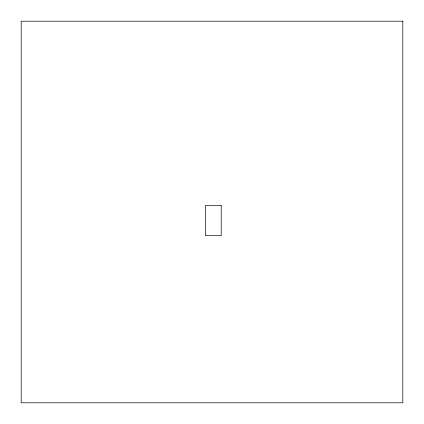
<?xml version="1.0" encoding="UTF-8"?>
<svg xmlns="http://www.w3.org/2000/svg" width="424" height="424" viewBox="0 0 424 424"><rect width="100%" height="100%" fill="white"/><g stroke="black" fill="none" stroke-linecap="round" stroke-linejoin="round"><path stroke-width="0.64" d="M402.8 21.2L21.2 21.2L21.2 402.8L402.8 402.8L402.8 21.2M221.211 205.423L205.423 205.423L205.423 235.686L221.211 235.686L221.211 205.423"/></g></svg>
